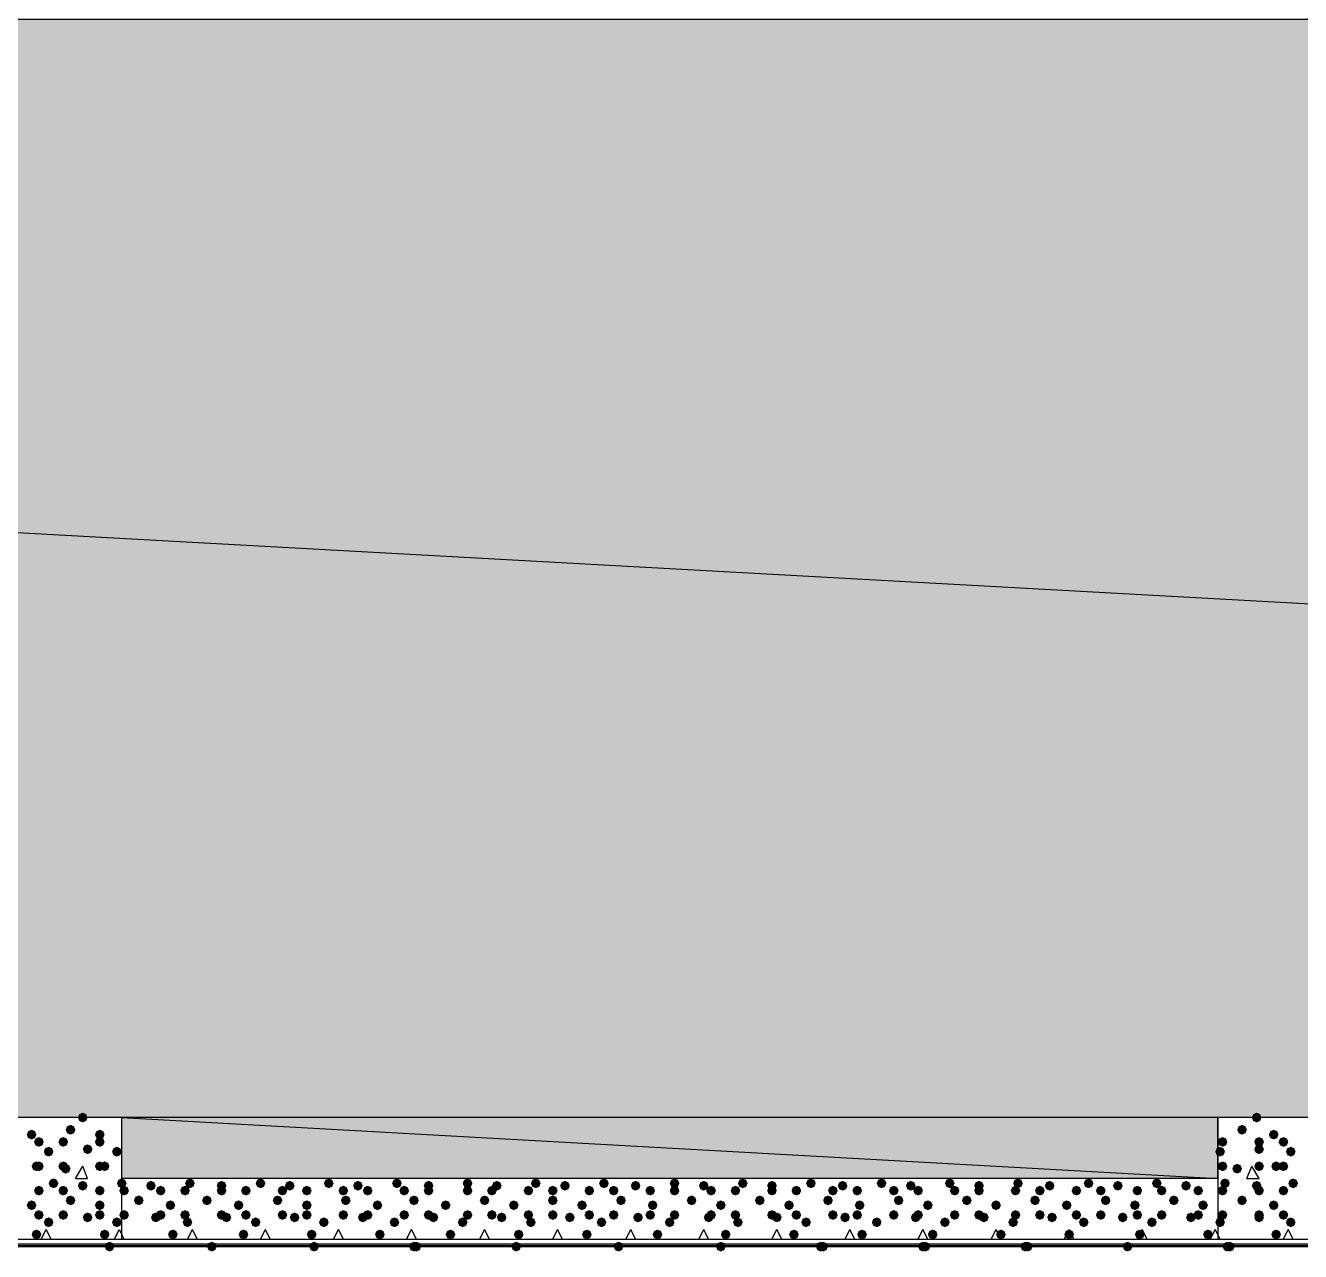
# Model space of a CAD drawing. Header units: millimetres. Extents: x 0 to 420, y 0 to 297.
# Drawn here: x 201.57 to 223.73, y 84.33 to 105.64 of the extents above; entities that cross this region are included whole.
import ezdxf

# ---------------------------------------------------------------- set-up
doc = ezdxf.new("R2010")
doc.units = ezdxf.units.MM
doc.layers.get('0').update_dxf_attribs({"linetype": 'CONTINUOUS'})

msp = doc.modelspace()

# ---------------------------------------------------------------- hatches: boundary and pattern name
at = {"true_color": 0x000008}
h = msp.add_hatch(color=0, dxfattribs=at)
h.paths.add_polyline_path([(385.826, 105.748667), (39.708667, 105.748667), (385.826, 86.656333)], flags=0)
h.paths.add_polyline_path([(39.708667, 105.748667), (385.826, 86.656333), (39.708667, 86.656333)], flags=0)
at = {"true_color": 0x000007}
for points in [[(202.649667, 86.656333), (202.624796, 86.596537), (202.565, 86.571667), (202.505204, 86.596537), (202.480333, 86.656333), (202.505204, 86.716129), (202.565, 86.741), (202.624796, 86.716129)], [(223.054333, 86.656333), (223.029462, 86.596537), (222.969667, 86.571667), (222.909871, 86.596537), (222.885, 86.656333), (222.909871, 86.716129), (222.969667, 86.741), (223.029462, 86.716129)], [(201.760667, 86.36), (201.735796, 86.300204), (201.676, 86.275333), (201.616204, 86.300204), (201.591333, 86.36), (201.616204, 86.419796), (201.676, 86.444667), (201.735796, 86.419796)], [(202.438, 86.444667), (202.413129, 86.384871), (202.353333, 86.36), (202.293538, 86.384871), (202.268667, 86.444667), (202.293537, 86.504462), (202.353333, 86.529333), (202.413129, 86.504463)], [(202.946, 86.36), (202.921129, 86.300204), (202.861333, 86.275333), (202.801538, 86.300204), (202.776667, 86.36), (202.801537, 86.419796), (202.861333, 86.444667), (202.921129, 86.419796)], [(222.800333, 86.444667), (222.775462, 86.384871), (222.715667, 86.36), (222.655871, 86.384871), (222.631, 86.444667), (222.655871, 86.504462), (222.715667, 86.529333), (222.775462, 86.504463)], [(223.350667, 86.36), (223.325796, 86.300204), (223.266, 86.275333), (223.206204, 86.300204), (223.181333, 86.36), (223.206204, 86.419796), (223.266, 86.444667), (223.325796, 86.419796)], [(201.887667, 86.233), (201.862796, 86.173204), (201.803, 86.148333), (201.743204, 86.173204), (201.718333, 86.233), (201.743204, 86.292796), (201.803, 86.317667), (201.862796, 86.292796)], [(202.311, 86.233), (202.286129, 86.173204), (202.226333, 86.148333), (202.166538, 86.173204), (202.141667, 86.233), (202.166537, 86.292796), (202.226333, 86.317667), (202.286129, 86.292796)], [(202.946, 86.233), (202.921129, 86.173204), (202.861333, 86.148333), (202.801538, 86.173204), (202.776667, 86.233), (202.801537, 86.292796), (202.861333, 86.317667), (202.921129, 86.292796)], [(222.461667, 86.233), (222.436796, 86.173204), (222.377, 86.148333), (222.317204, 86.173204), (222.292333, 86.233), (222.317204, 86.292796), (222.377, 86.317667), (222.436796, 86.292796)], [(223.096667, 86.233), (223.071796, 86.173204), (223.012, 86.148333), (222.952204, 86.173204), (222.927333, 86.233), (222.952204, 86.292796), (223.012, 86.317667), (223.071796, 86.292796)], [(223.52, 86.233), (223.495129, 86.173204), (223.435333, 86.148333), (223.375538, 86.173204), (223.350667, 86.233), (223.375537, 86.292796), (223.435333, 86.317667), (223.495129, 86.292796)], [(202.057, 86.063667), (202.032129, 86.003871), (201.972333, 85.979), (201.912537, 86.003871), (201.887667, 86.063667), (201.912537, 86.123462), (201.972333, 86.148333), (202.032129, 86.123463)], [(202.734333, 86.106), (202.709463, 86.046204), (202.649667, 86.021333), (202.589871, 86.046204), (202.565, 86.106), (202.589871, 86.165796), (202.649667, 86.190667), (202.709462, 86.165796)], [(203.242333, 86.063667), (203.217462, 86.003871), (203.157667, 85.979), (203.097871, 86.003871), (203.073, 86.063667), (203.097871, 86.123462), (203.157667, 86.148333), (203.217462, 86.123463)], [(222.419333, 86.063667), (222.394463, 86.003871), (222.334667, 85.979), (222.274871, 86.003871), (222.25, 86.063667), (222.274871, 86.123462), (222.334667, 86.148333), (222.394462, 86.123463)], [(223.096667, 86.106), (223.071796, 86.046204), (223.012, 86.021333), (222.952204, 86.046204), (222.927333, 86.106), (222.952204, 86.165796), (223.012, 86.190667), (223.071796, 86.165796)], [(223.647, 86.063667), (223.622129, 86.003871), (223.562333, 85.979), (223.502537, 86.003871), (223.477667, 86.063667), (223.502537, 86.123462), (223.562333, 86.148333), (223.622129, 86.123463)], [(201.845333, 85.809667), (201.820462, 85.749871), (201.760667, 85.725), (201.700871, 85.749871), (201.676, 85.809667), (201.700871, 85.869462), (201.760667, 85.894333), (201.820462, 85.869463)], [(201.887667, 85.809667), (201.862796, 85.749871), (201.803, 85.725), (201.743204, 85.749871), (201.718333, 85.809667), (201.743204, 85.869462), (201.803, 85.894333), (201.862796, 85.869463)], [(202.311, 85.809667), (202.286129, 85.749871), (202.226333, 85.725), (202.166538, 85.749871), (202.141667, 85.809667), (202.166537, 85.869462), (202.226333, 85.894333), (202.286129, 85.869463)], [(202.353333, 85.767333), (202.328463, 85.707538), (202.268667, 85.682667), (202.208871, 85.707538), (202.184, 85.767333), (202.208871, 85.827129), (202.268667, 85.852), (202.328462, 85.827129)], [(202.946, 85.809667), (202.921129, 85.749871), (202.861333, 85.725), (202.801538, 85.749871), (202.776667, 85.809667), (202.801537, 85.869462), (202.861333, 85.894333), (202.921129, 85.869463)], [(203.030667, 85.809667), (203.005796, 85.749871), (202.946, 85.725), (202.886204, 85.749871), (202.861333, 85.809667), (202.886204, 85.869462), (202.946, 85.894333), (203.005796, 85.869463)], [(222.461667, 85.809667), (222.436796, 85.749871), (222.377, 85.725), (222.317204, 85.749871), (222.292333, 85.809667), (222.317204, 85.869462), (222.377, 85.894333), (222.436796, 85.869463)], [(222.715667, 85.767333), (222.690796, 85.707538), (222.631, 85.682667), (222.571204, 85.707538), (222.546333, 85.767333), (222.571204, 85.827129), (222.631, 85.852), (222.690796, 85.827129)], [(223.096667, 85.809667), (223.071796, 85.749871), (223.012, 85.725), (222.952204, 85.749871), (222.927333, 85.809667), (222.952204, 85.869462), (223.012, 85.894333), (223.071796, 85.869463)], [(223.393, 85.809667), (223.368129, 85.749871), (223.308333, 85.725), (223.248538, 85.749871), (223.223667, 85.809667), (223.248537, 85.869462), (223.308333, 85.894333), (223.368129, 85.869463)], [(223.52, 85.809667), (223.495129, 85.749871), (223.435333, 85.725), (223.375538, 85.749871), (223.350667, 85.809667), (223.375537, 85.869462), (223.435333, 85.894333), (223.495129, 85.869463)], [(202.141667, 85.513333), (202.116796, 85.453537), (202.057, 85.428667), (201.997204, 85.453537), (201.972333, 85.513333), (201.997204, 85.573129), (202.057, 85.598), (202.116796, 85.573129)], [(202.649667, 85.471), (202.624796, 85.411204), (202.565, 85.386333), (202.505204, 85.411204), (202.480333, 85.471), (202.505204, 85.530796), (202.565, 85.555667), (202.624796, 85.530796)], [(222.504, 85.513333), (222.479129, 85.453537), (222.419333, 85.428667), (222.359537, 85.453537), (222.334667, 85.513333), (222.359537, 85.573129), (222.419333, 85.598), (222.479129, 85.573129)], [(223.054333, 85.471), (223.029462, 85.411204), (222.969667, 85.386333), (222.909871, 85.411204), (222.885, 85.471), (222.909871, 85.530796), (222.969667, 85.555667), (223.029462, 85.530796)], [(223.689333, 85.513333), (223.664463, 85.453537), (223.604667, 85.428667), (223.544871, 85.453537), (223.52, 85.513333), (223.544871, 85.573129), (223.604667, 85.598), (223.664462, 85.573129)], [(201.887667, 85.386333), (201.862796, 85.326537), (201.803, 85.301667), (201.743204, 85.326537), (201.718333, 85.386333), (201.743204, 85.446129), (201.803, 85.471), (201.862796, 85.446129)], [(202.311, 85.386333), (202.286129, 85.326537), (202.226333, 85.301667), (202.166538, 85.326537), (202.141667, 85.386333), (202.166537, 85.446129), (202.226333, 85.471), (202.286129, 85.446129)], [(202.946, 85.386333), (202.921129, 85.326537), (202.861333, 85.301667), (202.801538, 85.326537), (202.776667, 85.386333), (202.801537, 85.446129), (202.861333, 85.471), (202.921129, 85.446129)], [(222.461667, 85.386333), (222.436796, 85.326537), (222.377, 85.301667), (222.317204, 85.326537), (222.292333, 85.386333), (222.317204, 85.446129), (222.377, 85.471), (222.436796, 85.446129)], [(223.096667, 85.386333), (223.071796, 85.326537), (223.012, 85.301667), (222.952204, 85.326537), (222.927333, 85.386333), (222.952204, 85.446129), (223.012, 85.471), (223.071796, 85.446129)], [(223.52, 85.386333), (223.495129, 85.326537), (223.435333, 85.301667), (223.375538, 85.326537), (223.350667, 85.386333), (223.375537, 85.446129), (223.435333, 85.471), (223.495129, 85.446129)], [(201.760667, 85.132333), (201.735796, 85.072538), (201.676, 85.047667), (201.616204, 85.072538), (201.591333, 85.132333), (201.616204, 85.192129), (201.676, 85.217), (201.735796, 85.192129)], [(202.438, 85.217), (202.413129, 85.157204), (202.353333, 85.132333), (202.293538, 85.157204), (202.268667, 85.217), (202.293537, 85.276796), (202.353333, 85.301667), (202.413129, 85.276796)], [(202.946, 85.132333), (202.921129, 85.072538), (202.861333, 85.047667), (202.801538, 85.072538), (202.776667, 85.132333), (202.801537, 85.192129), (202.861333, 85.217), (202.921129, 85.192129)], [(222.800333, 85.217), (222.775462, 85.157204), (222.715667, 85.132333), (222.655871, 85.157204), (222.631, 85.217), (222.655871, 85.276796), (222.715667, 85.301667), (222.775462, 85.276796)], [(223.350667, 85.132333), (223.325796, 85.072538), (223.266, 85.047667), (223.206204, 85.072538), (223.181333, 85.132333), (223.206204, 85.192129), (223.266, 85.217), (223.325796, 85.192129)], [(201.887667, 84.963), (201.862796, 84.903204), (201.803, 84.878333), (201.743204, 84.903204), (201.718333, 84.963), (201.743204, 85.022796), (201.803, 85.047667), (201.862796, 85.022796)], [(202.057, 84.836), (202.032129, 84.776204), (201.972333, 84.751333), (201.912537, 84.776204), (201.887667, 84.836), (201.912537, 84.895796), (201.972333, 84.920667), (202.032129, 84.895796)], [(202.311, 84.963), (202.286129, 84.903204), (202.226333, 84.878333), (202.166538, 84.903204), (202.141667, 84.963), (202.166537, 85.022796), (202.226333, 85.047667), (202.286129, 85.022796)], [(202.734333, 84.920667), (202.709463, 84.860871), (202.649667, 84.836), (202.589871, 84.860871), (202.565, 84.920667), (202.589871, 84.980462), (202.649667, 85.005333), (202.709462, 84.980463)], [(202.946, 84.963), (202.921129, 84.903204), (202.861333, 84.878333), (202.801538, 84.903204), (202.776667, 84.963), (202.801537, 85.022796), (202.861333, 85.047667), (202.921129, 85.022796)], [(203.242333, 84.836), (203.217462, 84.776204), (203.157667, 84.751333), (203.097871, 84.776204), (203.073, 84.836), (203.097871, 84.895796), (203.157667, 84.920667), (203.217462, 84.895796)], [(222.419333, 84.836), (222.394463, 84.776204), (222.334667, 84.751333), (222.274871, 84.776204), (222.25, 84.836), (222.274871, 84.895796), (222.334667, 84.920667), (222.394462, 84.895796)], [(222.461667, 84.963), (222.436796, 84.903204), (222.377, 84.878333), (222.317204, 84.903204), (222.292333, 84.963), (222.317204, 85.022796), (222.377, 85.047667), (222.436796, 85.022796)], [(223.096667, 84.963), (223.071796, 84.903204), (223.012, 84.878333), (222.952204, 84.903204), (222.927333, 84.963), (222.952204, 85.022796), (223.012, 85.047667), (223.071796, 85.022796)], [(223.096667, 84.920667), (223.071796, 84.860871), (223.012, 84.836), (222.952204, 84.860871), (222.927333, 84.920667), (222.952204, 84.980462), (223.012, 85.005333), (223.071796, 84.980463)], [(223.52, 84.963), (223.495129, 84.903204), (223.435333, 84.878333), (223.375538, 84.903204), (223.350667, 84.963), (223.375537, 85.022796), (223.435333, 85.047667), (223.495129, 85.022796)], [(223.647, 84.836), (223.622129, 84.776204), (223.562333, 84.751333), (223.502537, 84.776204), (223.477667, 84.836), (223.502537, 84.895796), (223.562333, 84.920667), (223.622129, 84.895796)], [(201.845333, 84.624333), (201.820462, 84.564537), (201.760667, 84.539667), (201.700871, 84.564537), (201.676, 84.624333), (201.700871, 84.684129), (201.760667, 84.709), (201.820462, 84.684129)], [(203.030667, 84.624333), (203.005796, 84.564537), (202.946, 84.539667), (202.886204, 84.564537), (202.861333, 84.624333), (202.886204, 84.684129), (202.946, 84.709), (203.005796, 84.684129)], [(223.393, 84.624333), (223.368129, 84.564537), (223.308333, 84.539667), (223.248538, 84.564537), (223.223667, 84.624333), (223.248537, 84.684129), (223.308333, 84.709), (223.368129, 84.684129)]]:
    msp.add_hatch(color=0, dxfattribs=at).paths.add_polyline_path(points, flags=0)
at = {"true_color": 0x000008}
h = msp.add_hatch(color=0, dxfattribs=at)
h.paths.add_polyline_path([(222.292333, 86.656333), (203.242333, 86.656333), (222.292333, 85.598)], flags=0)
h.paths.add_polyline_path([(203.242333, 86.656333), (222.292333, 85.598), (203.242333, 85.598)], flags=0)
for points in [[(203.327, 85.513333), (203.302129, 85.453537), (203.242333, 85.428667), (203.182538, 85.453537), (203.157667, 85.513333), (203.182537, 85.573129), (203.242333, 85.598), (203.302129, 85.573129)], [(203.835, 85.471), (203.810129, 85.411204), (203.750333, 85.386333), (203.690538, 85.411204), (203.665667, 85.471), (203.690537, 85.530796), (203.750333, 85.555667), (203.810129, 85.530796)], [(204.512333, 85.513333), (204.487462, 85.453537), (204.427667, 85.428667), (204.367871, 85.453537), (204.343, 85.513333), (204.367871, 85.573129), (204.427667, 85.598), (204.487462, 85.573129)], [(205.062667, 85.471), (205.037796, 85.411204), (204.978, 85.386333), (204.918204, 85.411204), (204.893333, 85.471), (204.918204, 85.530796), (204.978, 85.555667), (205.037796, 85.530796)], [(205.74, 85.513333), (205.715129, 85.453537), (205.655333, 85.428667), (205.595538, 85.453537), (205.570667, 85.513333), (205.595537, 85.573129), (205.655333, 85.598), (205.715129, 85.573129)], [(206.248, 85.471), (206.223129, 85.411204), (206.163333, 85.386333), (206.103538, 85.411204), (206.078667, 85.471), (206.103537, 85.530796), (206.163333, 85.555667), (206.223129, 85.530796)], [(206.925333, 85.513333), (206.900462, 85.453537), (206.840667, 85.428667), (206.780871, 85.453537), (206.756, 85.513333), (206.780871, 85.573129), (206.840667, 85.598), (206.900462, 85.573129)], [(207.433333, 85.471), (207.408462, 85.411204), (207.348667, 85.386333), (207.288871, 85.411204), (207.264, 85.471), (207.288871, 85.530796), (207.348667, 85.555667), (207.408462, 85.530796)], [(208.110667, 85.513333), (208.085796, 85.453537), (208.026, 85.428667), (207.966204, 85.453537), (207.941333, 85.513333), (207.966204, 85.573129), (208.026, 85.598), (208.085796, 85.573129)], [(208.661, 85.471), (208.636129, 85.411204), (208.576333, 85.386333), (208.516538, 85.411204), (208.491667, 85.471), (208.516537, 85.530796), (208.576333, 85.555667), (208.636129, 85.530796)], [(209.338333, 85.513333), (209.313462, 85.453537), (209.253667, 85.428667), (209.193871, 85.453537), (209.169, 85.513333), (209.193871, 85.573129), (209.253667, 85.598), (209.313462, 85.573129)], [(209.846333, 85.471), (209.821463, 85.411204), (209.761667, 85.386333), (209.701871, 85.411204), (209.677, 85.471), (209.701871, 85.530796), (209.761667, 85.555667), (209.821462, 85.530796)], [(210.523667, 85.513333), (210.498796, 85.453537), (210.439, 85.428667), (210.379204, 85.453537), (210.354333, 85.513333), (210.379204, 85.573129), (210.439, 85.598), (210.498796, 85.573129)], [(211.031667, 85.471), (211.006796, 85.411204), (210.947, 85.386333), (210.887204, 85.411204), (210.862333, 85.471), (210.887204, 85.530796), (210.947, 85.555667), (211.006796, 85.530796)], [(211.709, 85.513333), (211.684129, 85.453537), (211.624333, 85.428667), (211.564538, 85.453537), (211.539667, 85.513333), (211.564537, 85.573129), (211.624333, 85.598), (211.684129, 85.573129)], [(212.259333, 85.471), (212.234463, 85.411204), (212.174667, 85.386333), (212.114871, 85.411204), (212.09, 85.471), (212.114871, 85.530796), (212.174667, 85.555667), (212.234462, 85.530796)], [(212.936667, 85.513333), (212.911796, 85.453537), (212.852, 85.428667), (212.792204, 85.453537), (212.767333, 85.513333), (212.792204, 85.573129), (212.852, 85.598), (212.911796, 85.573129)], [(213.444667, 85.471), (213.419796, 85.411204), (213.36, 85.386333), (213.300204, 85.411204), (213.275333, 85.471), (213.300204, 85.530796), (213.36, 85.555667), (213.419796, 85.530796)], [(214.122, 85.513333), (214.097129, 85.453537), (214.037333, 85.428667), (213.977537, 85.453537), (213.952667, 85.513333), (213.977537, 85.573129), (214.037333, 85.598), (214.097129, 85.573129)], [(214.63, 85.471), (214.605129, 85.411204), (214.545333, 85.386333), (214.485538, 85.411204), (214.460667, 85.471), (214.485537, 85.530796), (214.545333, 85.555667), (214.605129, 85.530796)], [(215.307333, 85.513333), (215.282462, 85.453537), (215.222667, 85.428667), (215.162871, 85.453537), (215.138, 85.513333), (215.162871, 85.573129), (215.222667, 85.598), (215.282462, 85.573129)], [(215.857667, 85.471), (215.832796, 85.411204), (215.773, 85.386333), (215.713204, 85.411204), (215.688333, 85.471), (215.713204, 85.530796), (215.773, 85.555667), (215.832796, 85.530796)], [(216.535, 85.513333), (216.510129, 85.453537), (216.450333, 85.428667), (216.390537, 85.453537), (216.365667, 85.513333), (216.390537, 85.573129), (216.450333, 85.598), (216.510129, 85.573129)], [(217.043, 85.471), (217.018129, 85.411204), (216.958333, 85.386333), (216.898538, 85.411204), (216.873667, 85.471), (216.898537, 85.530796), (216.958333, 85.555667), (217.018129, 85.530796)], [(217.720333, 85.513333), (217.695462, 85.453537), (217.635667, 85.428667), (217.575871, 85.453537), (217.551, 85.513333), (217.575871, 85.573129), (217.635667, 85.598), (217.695462, 85.573129)], [(218.228333, 85.471), (218.203463, 85.411204), (218.143667, 85.386333), (218.083871, 85.411204), (218.059, 85.471), (218.083871, 85.530796), (218.143667, 85.555667), (218.203462, 85.530796)], [(218.905667, 85.513333), (218.880796, 85.453537), (218.821, 85.428667), (218.761204, 85.453537), (218.736333, 85.513333), (218.761204, 85.573129), (218.821, 85.598), (218.880796, 85.573129)], [(219.456, 85.471), (219.431129, 85.411204), (219.371333, 85.386333), (219.311538, 85.411204), (219.286667, 85.471), (219.311537, 85.530796), (219.371333, 85.555667), (219.431129, 85.530796)], [(220.133333, 85.513333), (220.108462, 85.453537), (220.048667, 85.428667), (219.988871, 85.453537), (219.964, 85.513333), (219.988871, 85.573129), (220.048667, 85.598), (220.108462, 85.573129)], [(220.641333, 85.471), (220.616462, 85.411204), (220.556667, 85.386333), (220.496871, 85.411204), (220.472, 85.471), (220.496871, 85.530796), (220.556667, 85.555667), (220.616462, 85.530796)], [(221.318667, 85.513333), (221.293796, 85.453537), (221.234, 85.428667), (221.174204, 85.453537), (221.149333, 85.513333), (221.174204, 85.573129), (221.234, 85.598), (221.293796, 85.573129)], [(221.826667, 85.471), (221.801796, 85.411204), (221.742, 85.386333), (221.682204, 85.411204), (221.657333, 85.471), (221.682204, 85.530796), (221.742, 85.555667), (221.801796, 85.530796)], [(203.369333, 85.386333), (203.344462, 85.326537), (203.284667, 85.301667), (203.224871, 85.326537), (203.2, 85.386333), (203.224871, 85.446129), (203.284667, 85.471), (203.344462, 85.446129)], [(204.004333, 85.386333), (203.979463, 85.326537), (203.919667, 85.301667), (203.859871, 85.326537), (203.835, 85.386333), (203.859871, 85.446129), (203.919667, 85.471), (203.979462, 85.446129)], [(204.427667, 85.386333), (204.402796, 85.326537), (204.343, 85.301667), (204.283204, 85.326537), (204.258333, 85.386333), (204.283204, 85.446129), (204.343, 85.471), (204.402796, 85.446129)], [(205.062667, 85.386333), (205.037796, 85.326537), (204.978, 85.301667), (204.918204, 85.326537), (204.893333, 85.386333), (204.918204, 85.446129), (204.978, 85.471), (205.037796, 85.446129)], [(205.486, 85.386333), (205.461129, 85.326537), (205.401333, 85.301667), (205.341538, 85.326537), (205.316667, 85.386333), (205.341537, 85.446129), (205.401333, 85.471), (205.461129, 85.446129)], [(206.121, 85.386333), (206.096129, 85.326537), (206.036333, 85.301667), (205.976538, 85.326537), (205.951667, 85.386333), (205.976537, 85.446129), (206.036333, 85.471), (206.096129, 85.446129)], [(206.544333, 85.386333), (206.519463, 85.326537), (206.459667, 85.301667), (206.399871, 85.326537), (206.375, 85.386333), (206.399871, 85.446129), (206.459667, 85.471), (206.519462, 85.446129)], [(207.179333, 85.386333), (207.154462, 85.326537), (207.094667, 85.301667), (207.034871, 85.326537), (207.01, 85.386333), (207.034871, 85.446129), (207.094667, 85.471), (207.154462, 85.446129)], [(207.602667, 85.386333), (207.577796, 85.326537), (207.518, 85.301667), (207.458204, 85.326537), (207.433333, 85.386333), (207.458204, 85.446129), (207.518, 85.471), (207.577796, 85.446129)], [(208.237667, 85.386333), (208.212796, 85.326537), (208.153, 85.301667), (208.093204, 85.326537), (208.068333, 85.386333), (208.093204, 85.446129), (208.153, 85.471), (208.212796, 85.446129)], [(208.661, 85.386333), (208.636129, 85.326537), (208.576333, 85.301667), (208.516538, 85.326537), (208.491667, 85.386333), (208.516537, 85.446129), (208.576333, 85.471), (208.636129, 85.446129)], [(209.338333, 85.386333), (209.313462, 85.326537), (209.253667, 85.301667), (209.193871, 85.326537), (209.169, 85.386333), (209.193871, 85.446129), (209.253667, 85.471), (209.313462, 85.446129)], [(209.761667, 85.386333), (209.736796, 85.326537), (209.677, 85.301667), (209.617204, 85.326537), (209.592333, 85.386333), (209.617204, 85.446129), (209.677, 85.471), (209.736796, 85.446129)], [(210.396667, 85.386333), (210.371796, 85.326537), (210.312, 85.301667), (210.252204, 85.326537), (210.227333, 85.386333), (210.252204, 85.446129), (210.312, 85.471), (210.371796, 85.446129)], [(210.82, 85.386333), (210.795129, 85.326537), (210.735333, 85.301667), (210.675538, 85.326537), (210.650667, 85.386333), (210.675537, 85.446129), (210.735333, 85.471), (210.795129, 85.446129)], [(211.455, 85.386333), (211.430129, 85.326537), (211.370333, 85.301667), (211.310538, 85.326537), (211.285667, 85.386333), (211.310537, 85.446129), (211.370333, 85.471), (211.430129, 85.446129)], [(211.878333, 85.386333), (211.853462, 85.326537), (211.793667, 85.301667), (211.733871, 85.326537), (211.709, 85.386333), (211.733871, 85.446129), (211.793667, 85.471), (211.853462, 85.446129)], [(212.513333, 85.386333), (212.488463, 85.326537), (212.428667, 85.301667), (212.368871, 85.326537), (212.344, 85.386333), (212.368871, 85.446129), (212.428667, 85.471), (212.488462, 85.446129)], [(212.936667, 85.386333), (212.911796, 85.326537), (212.852, 85.301667), (212.792204, 85.326537), (212.767333, 85.386333), (212.792204, 85.446129), (212.852, 85.471), (212.911796, 85.446129)], [(213.571667, 85.386333), (213.546796, 85.326537), (213.487, 85.301667), (213.427204, 85.326537), (213.402333, 85.386333), (213.427204, 85.446129), (213.487, 85.471), (213.546796, 85.446129)], [(213.995, 85.386333), (213.970129, 85.326537), (213.910333, 85.301667), (213.850538, 85.326537), (213.825667, 85.386333), (213.850537, 85.446129), (213.910333, 85.471), (213.970129, 85.446129)], [(214.63, 85.386333), (214.605129, 85.326537), (214.545333, 85.301667), (214.485538, 85.326537), (214.460667, 85.386333), (214.485537, 85.446129), (214.545333, 85.471), (214.605129, 85.446129)], [(215.053333, 85.386333), (215.028462, 85.326537), (214.968667, 85.301667), (214.908871, 85.326537), (214.884, 85.386333), (214.908871, 85.446129), (214.968667, 85.471), (215.028462, 85.446129)], [(215.688333, 85.386333), (215.663462, 85.326537), (215.603667, 85.301667), (215.543871, 85.326537), (215.519, 85.386333), (215.543871, 85.446129), (215.603667, 85.471), (215.663462, 85.446129)], [(216.111667, 85.386333), (216.086796, 85.326537), (216.027, 85.301667), (215.967204, 85.326537), (215.942333, 85.386333), (215.967204, 85.446129), (216.027, 85.471), (216.086796, 85.446129)], [(216.746667, 85.386333), (216.721796, 85.326537), (216.662, 85.301667), (216.602204, 85.326537), (216.577333, 85.386333), (216.602204, 85.446129), (216.662, 85.471), (216.721796, 85.446129)], [(217.17, 85.386333), (217.145129, 85.326537), (217.085333, 85.301667), (217.025538, 85.326537), (217.000667, 85.386333), (217.025537, 85.446129), (217.085333, 85.471), (217.145129, 85.446129)], [(217.805, 85.386333), (217.780129, 85.326537), (217.720333, 85.301667), (217.660538, 85.326537), (217.635667, 85.386333), (217.660537, 85.446129), (217.720333, 85.471), (217.780129, 85.446129)], [(218.228333, 85.386333), (218.203463, 85.326537), (218.143667, 85.301667), (218.083871, 85.326537), (218.059, 85.386333), (218.083871, 85.446129), (218.143667, 85.471), (218.203462, 85.446129)], [(218.863333, 85.386333), (218.838462, 85.326537), (218.778667, 85.301667), (218.718871, 85.326537), (218.694, 85.386333), (218.718871, 85.446129), (218.778667, 85.471), (218.838462, 85.446129)], [(219.286667, 85.386333), (219.261796, 85.326537), (219.202, 85.301667), (219.142204, 85.326537), (219.117333, 85.386333), (219.142204, 85.446129), (219.202, 85.471), (219.261796, 85.446129)], [(219.921667, 85.386333), (219.896796, 85.326537), (219.837, 85.301667), (219.777204, 85.326537), (219.752333, 85.386333), (219.777204, 85.446129), (219.837, 85.471), (219.896796, 85.446129)], [(220.345, 85.386333), (220.320129, 85.326537), (220.260333, 85.301667), (220.200538, 85.326537), (220.175667, 85.386333), (220.200537, 85.446129), (220.260333, 85.471), (220.320129, 85.446129)], [(220.98, 85.386333), (220.955129, 85.326537), (220.895333, 85.301667), (220.835538, 85.326537), (220.810667, 85.386333), (220.835537, 85.446129), (220.895333, 85.471), (220.955129, 85.446129)], [(221.403333, 85.386333), (221.378463, 85.326537), (221.318667, 85.301667), (221.258871, 85.326537), (221.234, 85.386333), (221.258871, 85.446129), (221.318667, 85.471), (221.378462, 85.446129)], [(222.038333, 85.386333), (222.013463, 85.326537), (221.953667, 85.301667), (221.893871, 85.326537), (221.869, 85.386333), (221.893871, 85.446129), (221.953667, 85.471), (222.013462, 85.446129)], [(203.623333, 85.217), (203.598462, 85.157204), (203.538667, 85.132333), (203.478871, 85.157204), (203.454, 85.217), (203.478871, 85.276796), (203.538667, 85.301667), (203.598462, 85.276796)], [(204.173667, 85.132333), (204.148796, 85.072538), (204.089, 85.047667), (204.029204, 85.072538), (204.004333, 85.132333), (204.029204, 85.192129), (204.089, 85.217), (204.148796, 85.192129)], [(204.808667, 85.217), (204.783796, 85.157204), (204.724, 85.132333), (204.664204, 85.157204), (204.639333, 85.217), (204.664204, 85.276796), (204.724, 85.301667), (204.783796, 85.276796)], [(205.359, 85.132333), (205.334129, 85.072538), (205.274333, 85.047667), (205.214538, 85.072538), (205.189667, 85.132333), (205.214537, 85.192129), (205.274333, 85.217), (205.334129, 85.192129)], [(206.036333, 85.217), (206.011462, 85.157204), (205.951667, 85.132333), (205.891871, 85.157204), (205.867, 85.217), (205.891871, 85.276796), (205.951667, 85.301667), (206.011462, 85.276796)], [(206.544333, 85.132333), (206.519463, 85.072538), (206.459667, 85.047667), (206.399871, 85.072538), (206.375, 85.132333), (206.399871, 85.192129), (206.459667, 85.217), (206.519462, 85.192129)], [(207.221667, 85.217), (207.196796, 85.157204), (207.137, 85.132333), (207.077204, 85.157204), (207.052333, 85.217), (207.077204, 85.276796), (207.137, 85.301667), (207.196796, 85.276796)], [(207.772, 85.132333), (207.747129, 85.072538), (207.687333, 85.047667), (207.627537, 85.072538), (207.602667, 85.132333), (207.627537, 85.192129), (207.687333, 85.217), (207.747129, 85.192129)], [(208.407, 85.217), (208.382129, 85.157204), (208.322333, 85.132333), (208.262538, 85.157204), (208.237667, 85.217), (208.262537, 85.276796), (208.322333, 85.301667), (208.382129, 85.276796)], [(208.957333, 85.132333), (208.932462, 85.072538), (208.872667, 85.047667), (208.812871, 85.072538), (208.788, 85.132333), (208.812871, 85.192129), (208.872667, 85.217), (208.932462, 85.192129)], [(209.634667, 85.217), (209.609796, 85.157204), (209.55, 85.132333), (209.490204, 85.157204), (209.465333, 85.217), (209.490204, 85.276796), (209.55, 85.301667), (209.609796, 85.276796)], [(210.142667, 85.132333), (210.117796, 85.072538), (210.058, 85.047667), (209.998204, 85.072538), (209.973333, 85.132333), (209.998204, 85.192129), (210.058, 85.217), (210.117796, 85.192129)], [(210.82, 85.217), (210.795129, 85.157204), (210.735333, 85.132333), (210.675538, 85.157204), (210.650667, 85.217), (210.675537, 85.276796), (210.735333, 85.301667), (210.795129, 85.276796)], [(211.328, 85.132333), (211.303129, 85.072538), (211.243333, 85.047667), (211.183538, 85.072538), (211.158667, 85.132333), (211.183537, 85.192129), (211.243333, 85.217), (211.303129, 85.192129)], [(212.005333, 85.217), (211.980462, 85.157204), (211.920667, 85.132333), (211.860871, 85.157204), (211.836, 85.217), (211.860871, 85.276796), (211.920667, 85.301667), (211.980462, 85.276796)], [(212.555667, 85.132333), (212.530796, 85.072538), (212.471, 85.047667), (212.411204, 85.072538), (212.386333, 85.132333), (212.411204, 85.192129), (212.471, 85.217), (212.530796, 85.192129)], [(213.233, 85.217), (213.208129, 85.157204), (213.148333, 85.132333), (213.088538, 85.157204), (213.063667, 85.217), (213.088537, 85.276796), (213.148333, 85.301667), (213.208129, 85.276796)], [(213.741, 85.132333), (213.716129, 85.072538), (213.656333, 85.047667), (213.596538, 85.072538), (213.571667, 85.132333), (213.596537, 85.192129), (213.656333, 85.217), (213.716129, 85.192129)], [(214.418333, 85.217), (214.393463, 85.157204), (214.333667, 85.132333), (214.273871, 85.157204), (214.249, 85.217), (214.273871, 85.276796), (214.333667, 85.301667), (214.393462, 85.276796)], [(214.926333, 85.132333), (214.901462, 85.072538), (214.841667, 85.047667), (214.781871, 85.072538), (214.757, 85.132333), (214.781871, 85.192129), (214.841667, 85.217), (214.901462, 85.192129)], [(215.603667, 85.217), (215.578796, 85.157204), (215.519, 85.132333), (215.459204, 85.157204), (215.434333, 85.217), (215.459204, 85.276796), (215.519, 85.301667), (215.578796, 85.276796)], [(216.154, 85.132333), (216.129129, 85.072538), (216.069333, 85.047667), (216.009538, 85.072538), (215.984667, 85.132333), (216.009537, 85.192129), (216.069333, 85.217), (216.129129, 85.192129)], [(216.831333, 85.217), (216.806462, 85.157204), (216.746667, 85.132333), (216.686871, 85.157204), (216.662, 85.217), (216.686871, 85.276796), (216.746667, 85.301667), (216.806462, 85.276796)], [(217.339333, 85.132333), (217.314462, 85.072538), (217.254667, 85.047667), (217.194871, 85.072538), (217.17, 85.132333), (217.194871, 85.192129), (217.254667, 85.217), (217.314462, 85.192129)], [(218.016667, 85.217), (217.991796, 85.157204), (217.932, 85.132333), (217.872204, 85.157204), (217.847333, 85.217), (217.872204, 85.276796), (217.932, 85.301667), (217.991796, 85.276796)], [(218.524667, 85.132333), (218.499796, 85.072538), (218.44, 85.047667), (218.380204, 85.072538), (218.355333, 85.132333), (218.380204, 85.192129), (218.44, 85.217), (218.499796, 85.192129)], [(219.202, 85.217), (219.177129, 85.157204), (219.117333, 85.132333), (219.057538, 85.157204), (219.032667, 85.217), (219.057537, 85.276796), (219.117333, 85.301667), (219.177129, 85.276796)], [(219.752333, 85.132333), (219.727463, 85.072538), (219.667667, 85.047667), (219.607871, 85.072538), (219.583, 85.132333), (219.607871, 85.192129), (219.667667, 85.217), (219.727462, 85.192129)], [(220.429667, 85.217), (220.404796, 85.157204), (220.345, 85.132333), (220.285204, 85.157204), (220.260333, 85.217), (220.285204, 85.276796), (220.345, 85.301667), (220.404796, 85.276796)], [(220.937667, 85.132333), (220.912796, 85.072538), (220.853, 85.047667), (220.793204, 85.072538), (220.768333, 85.132333), (220.793204, 85.192129), (220.853, 85.217), (220.912796, 85.192129)], [(221.615, 85.217), (221.590129, 85.157204), (221.530333, 85.132333), (221.470538, 85.157204), (221.445667, 85.217), (221.470537, 85.276796), (221.530333, 85.301667), (221.590129, 85.276796)], [(222.123, 85.132333), (222.098129, 85.072538), (222.038333, 85.047667), (221.978538, 85.072538), (221.953667, 85.132333), (221.978537, 85.192129), (222.038333, 85.217), (222.098129, 85.192129)], [(203.369333, 84.963), (203.344462, 84.903204), (203.284667, 84.878333), (203.224871, 84.903204), (203.2, 84.963), (203.224871, 85.022796), (203.284667, 85.047667), (203.344462, 85.022796)], [(203.919667, 84.920667), (203.894796, 84.860871), (203.835, 84.836), (203.775204, 84.860871), (203.750333, 84.920667), (203.775204, 84.980462), (203.835, 85.005333), (203.894796, 84.980463)], [(204.004333, 84.963), (203.979463, 84.903204), (203.919667, 84.878333), (203.859871, 84.903204), (203.835, 84.963), (203.859871, 85.022796), (203.919667, 85.047667), (203.979462, 85.022796)], [(204.427667, 84.963), (204.402796, 84.903204), (204.343, 84.878333), (204.283204, 84.903204), (204.258333, 84.963), (204.283204, 85.022796), (204.343, 85.047667), (204.402796, 85.022796)], [(204.47, 84.836), (204.445129, 84.776204), (204.385333, 84.751333), (204.325538, 84.776204), (204.300667, 84.836), (204.325537, 84.895796), (204.385333, 84.920667), (204.445129, 84.895796)], [(205.062667, 84.963), (205.037796, 84.903204), (204.978, 84.878333), (204.918204, 84.903204), (204.893333, 84.963), (204.918204, 85.022796), (204.978, 85.047667), (205.037796, 85.022796)], [(205.147333, 84.920667), (205.122462, 84.860871), (205.062667, 84.836), (205.002871, 84.860871), (204.978, 84.920667), (205.002871, 84.980462), (205.062667, 85.005333), (205.122462, 84.980463)], [(205.486, 84.963), (205.461129, 84.903204), (205.401333, 84.878333), (205.341538, 84.903204), (205.316667, 84.963), (205.341537, 85.022796), (205.401333, 85.047667), (205.461129, 85.022796)], [(205.655333, 84.836), (205.630462, 84.776204), (205.570667, 84.751333), (205.510871, 84.776204), (205.486, 84.836), (205.510871, 84.895796), (205.570667, 84.920667), (205.630462, 84.895796)], [(206.121, 84.963), (206.096129, 84.903204), (206.036333, 84.878333), (205.976538, 84.903204), (205.951667, 84.963), (205.976537, 85.022796), (206.036333, 85.047667), (206.096129, 85.022796)], [(206.332667, 84.920667), (206.307796, 84.860871), (206.248, 84.836), (206.188204, 84.860871), (206.163333, 84.920667), (206.188204, 84.980462), (206.248, 85.005333), (206.307796, 84.980463)], [(206.544333, 84.963), (206.519463, 84.903204), (206.459667, 84.878333), (206.399871, 84.903204), (206.375, 84.963), (206.399871, 85.022796), (206.459667, 85.047667), (206.519462, 85.022796)], [(206.840667, 84.836), (206.815796, 84.776204), (206.756, 84.751333), (206.696204, 84.776204), (206.671333, 84.836), (206.696204, 84.895796), (206.756, 84.920667), (206.815796, 84.895796)], [(207.179333, 84.963), (207.154462, 84.903204), (207.094667, 84.878333), (207.034871, 84.903204), (207.01, 84.963), (207.034871, 85.022796), (207.094667, 85.047667), (207.154462, 85.022796)], [(207.518, 84.920667), (207.493129, 84.860871), (207.433333, 84.836), (207.373538, 84.860871), (207.348667, 84.920667), (207.373537, 84.980462), (207.433333, 85.005333), (207.493129, 84.980463)], [(207.602667, 84.963), (207.577796, 84.903204), (207.518, 84.878333), (207.458204, 84.903204), (207.433333, 84.963), (207.458204, 85.022796), (207.518, 85.047667), (207.577796, 85.022796)], [(208.068333, 84.836), (208.043462, 84.776204), (207.983667, 84.751333), (207.923871, 84.776204), (207.899, 84.836), (207.923871, 84.895796), (207.983667, 84.920667), (208.043462, 84.895796)], [(208.237667, 84.963), (208.212796, 84.903204), (208.153, 84.878333), (208.093204, 84.903204), (208.068333, 84.963), (208.093204, 85.022796), (208.153, 85.047667), (208.212796, 85.022796)], [(208.661, 84.963), (208.636129, 84.903204), (208.576333, 84.878333), (208.516538, 84.903204), (208.491667, 84.963), (208.516537, 85.022796), (208.576333, 85.047667), (208.636129, 85.022796)], [(208.745667, 84.920667), (208.720796, 84.860871), (208.661, 84.836), (208.601204, 84.860871), (208.576333, 84.920667), (208.601204, 84.980462), (208.661, 85.005333), (208.720796, 84.980463)], [(209.253667, 84.836), (209.228796, 84.776204), (209.169, 84.751333), (209.109204, 84.776204), (209.084333, 84.836), (209.109204, 84.895796), (209.169, 84.920667), (209.228796, 84.895796)], [(209.338333, 84.963), (209.313462, 84.903204), (209.253667, 84.878333), (209.193871, 84.903204), (209.169, 84.963), (209.193871, 85.022796), (209.253667, 85.047667), (209.313462, 85.022796)], [(209.761667, 84.963), (209.736796, 84.903204), (209.677, 84.878333), (209.617204, 84.903204), (209.592333, 84.963), (209.617204, 85.022796), (209.677, 85.047667), (209.736796, 85.022796)], [(209.931, 84.920667), (209.906129, 84.860871), (209.846333, 84.836), (209.786538, 84.860871), (209.761667, 84.920667), (209.786537, 84.980462), (209.846333, 85.005333), (209.906129, 84.980463)], [(210.396667, 84.963), (210.371796, 84.903204), (210.312, 84.878333), (210.252204, 84.903204), (210.227333, 84.963), (210.252204, 85.022796), (210.312, 85.047667), (210.371796, 85.022796)], [(210.439, 84.836), (210.414129, 84.776204), (210.354333, 84.751333), (210.294537, 84.776204), (210.269667, 84.836), (210.294537, 84.895796), (210.354333, 84.920667), (210.414129, 84.895796)], [(210.82, 84.963), (210.795129, 84.903204), (210.735333, 84.878333), (210.675538, 84.903204), (210.650667, 84.963), (210.675537, 85.022796), (210.735333, 85.047667), (210.795129, 85.022796)], [(211.116333, 84.920667), (211.091462, 84.860871), (211.031667, 84.836), (210.971871, 84.860871), (210.947, 84.920667), (210.971871, 84.980462), (211.031667, 85.005333), (211.091462, 84.980463)], [(211.455, 84.963), (211.430129, 84.903204), (211.370333, 84.878333), (211.310538, 84.903204), (211.285667, 84.963), (211.310537, 85.022796), (211.370333, 85.047667), (211.430129, 85.022796)], [(211.666667, 84.836), (211.641796, 84.776204), (211.582, 84.751333), (211.522204, 84.776204), (211.497333, 84.836), (211.522204, 84.895796), (211.582, 84.920667), (211.641796, 84.895796)], [(211.878333, 84.963), (211.853462, 84.903204), (211.793667, 84.878333), (211.733871, 84.903204), (211.709, 84.963), (211.733871, 85.022796), (211.793667, 85.047667), (211.853462, 85.022796)], [(212.301667, 84.920667), (212.276796, 84.860871), (212.217, 84.836), (212.157204, 84.860871), (212.132333, 84.920667), (212.157204, 84.980462), (212.217, 85.005333), (212.276796, 84.980463)], [(212.513333, 84.963), (212.488463, 84.903204), (212.428667, 84.878333), (212.368871, 84.903204), (212.344, 84.963), (212.368871, 85.022796), (212.428667, 85.047667), (212.488462, 85.022796)], [(212.852, 84.836), (212.827129, 84.776204), (212.767333, 84.751333), (212.707538, 84.776204), (212.682667, 84.836), (212.707537, 84.895796), (212.767333, 84.920667), (212.827129, 84.895796)], [(212.936667, 84.963), (212.911796, 84.903204), (212.852, 84.878333), (212.792204, 84.903204), (212.767333, 84.963), (212.792204, 85.022796), (212.852, 85.047667), (212.911796, 85.022796)], [(213.529333, 84.920667), (213.504462, 84.860871), (213.444667, 84.836), (213.384871, 84.860871), (213.36, 84.920667), (213.384871, 84.980462), (213.444667, 85.005333), (213.504462, 84.980463)], [(213.571667, 84.963), (213.546796, 84.903204), (213.487, 84.878333), (213.427204, 84.903204), (213.402333, 84.963), (213.427204, 85.022796), (213.487, 85.047667), (213.546796, 85.022796)], [(213.995, 84.963), (213.970129, 84.903204), (213.910333, 84.878333), (213.850538, 84.903204), (213.825667, 84.963), (213.850537, 85.022796), (213.910333, 85.047667), (213.970129, 85.022796)], [(214.037333, 84.836), (214.012462, 84.776204), (213.952667, 84.751333), (213.892871, 84.776204), (213.868, 84.836), (213.892871, 84.895796), (213.952667, 84.920667), (214.012462, 84.895796)], [(214.63, 84.963), (214.605129, 84.903204), (214.545333, 84.878333), (214.485538, 84.903204), (214.460667, 84.963), (214.485537, 85.022796), (214.545333, 85.047667), (214.605129, 85.022796)], [(214.714667, 84.920667), (214.689796, 84.860871), (214.63, 84.836), (214.570204, 84.860871), (214.545333, 84.920667), (214.570204, 84.980462), (214.63, 85.005333), (214.689796, 84.980463)], [(215.053333, 84.963), (215.028462, 84.903204), (214.968667, 84.878333), (214.908871, 84.903204), (214.884, 84.963), (214.908871, 85.022796), (214.968667, 85.047667), (215.028462, 85.022796)], [(215.222667, 84.836), (215.197796, 84.776204), (215.138, 84.751333), (215.078204, 84.776204), (215.053333, 84.836), (215.078204, 84.895796), (215.138, 84.920667), (215.197796, 84.895796)], [(215.688333, 84.963), (215.663462, 84.903204), (215.603667, 84.878333), (215.543871, 84.903204), (215.519, 84.963), (215.543871, 85.022796), (215.603667, 85.047667), (215.663462, 85.022796)], [(215.9, 84.920667), (215.875129, 84.860871), (215.815333, 84.836), (215.755538, 84.860871), (215.730667, 84.920667), (215.755537, 84.980462), (215.815333, 85.005333), (215.875129, 84.980463)], [(216.111667, 84.963), (216.086796, 84.903204), (216.027, 84.878333), (215.967204, 84.903204), (215.942333, 84.963), (215.967204, 85.022796), (216.027, 85.047667), (216.086796, 85.022796)], [(216.450333, 84.836), (216.425462, 84.776204), (216.365667, 84.751333), (216.305871, 84.776204), (216.281, 84.836), (216.305871, 84.895796), (216.365667, 84.920667), (216.425462, 84.895796)], [(216.746667, 84.963), (216.721796, 84.903204), (216.662, 84.878333), (216.602204, 84.903204), (216.577333, 84.963), (216.602204, 85.022796), (216.662, 85.047667), (216.721796, 85.022796)], [(217.127667, 84.920667), (217.102796, 84.860871), (217.043, 84.836), (216.983204, 84.860871), (216.958333, 84.920667), (216.983204, 84.980462), (217.043, 85.005333), (217.102796, 84.980463)], [(217.17, 84.963), (217.145129, 84.903204), (217.085333, 84.878333), (217.025538, 84.903204), (217.000667, 84.963), (217.025537, 85.022796), (217.085333, 85.047667), (217.145129, 85.022796)], [(217.635667, 84.836), (217.610796, 84.776204), (217.551, 84.751333), (217.491204, 84.776204), (217.466333, 84.836), (217.491204, 84.895796), (217.551, 84.920667), (217.610796, 84.895796)], [(217.805, 84.963), (217.780129, 84.903204), (217.720333, 84.878333), (217.660538, 84.903204), (217.635667, 84.963), (217.660537, 85.022796), (217.720333, 85.047667), (217.780129, 85.022796)], [(218.228333, 84.963), (218.203463, 84.903204), (218.143667, 84.878333), (218.083871, 84.903204), (218.059, 84.963), (218.083871, 85.022796), (218.143667, 85.047667), (218.203462, 85.022796)], [(218.313, 84.920667), (218.288129, 84.860871), (218.228333, 84.836), (218.168538, 84.860871), (218.143667, 84.920667), (218.168537, 84.980462), (218.228333, 85.005333), (218.288129, 84.980463)], [(218.821, 84.836), (218.796129, 84.776204), (218.736333, 84.751333), (218.676538, 84.776204), (218.651667, 84.836), (218.676537, 84.895796), (218.736333, 84.920667), (218.796129, 84.895796)], [(218.863333, 84.963), (218.838462, 84.903204), (218.778667, 84.878333), (218.718871, 84.903204), (218.694, 84.963), (218.718871, 85.022796), (218.778667, 85.047667), (218.838462, 85.022796)], [(219.286667, 84.963), (219.261796, 84.903204), (219.202, 84.878333), (219.142204, 84.903204), (219.117333, 84.963), (219.142204, 85.022796), (219.202, 85.047667), (219.261796, 85.022796)], [(219.498333, 84.920667), (219.473462, 84.860871), (219.413667, 84.836), (219.353871, 84.860871), (219.329, 84.920667), (219.353871, 84.980462), (219.413667, 85.005333), (219.473462, 84.980463)], [(219.921667, 84.963), (219.896796, 84.903204), (219.837, 84.878333), (219.777204, 84.903204), (219.752333, 84.963), (219.777204, 85.022796), (219.837, 85.047667), (219.896796, 85.022796)], [(220.048667, 84.836), (220.023796, 84.776204), (219.964, 84.751333), (219.904204, 84.776204), (219.879333, 84.836), (219.904204, 84.895796), (219.964, 84.920667), (220.023796, 84.895796)], [(220.345, 84.963), (220.320129, 84.903204), (220.260333, 84.878333), (220.200538, 84.903204), (220.175667, 84.963), (220.200537, 85.022796), (220.260333, 85.047667), (220.320129, 85.022796)], [(220.726, 84.920667), (220.701129, 84.860871), (220.641333, 84.836), (220.581538, 84.860871), (220.556667, 84.920667), (220.581537, 84.980462), (220.641333, 85.005333), (220.701129, 84.980463)], [(220.98, 84.963), (220.955129, 84.903204), (220.895333, 84.878333), (220.835538, 84.903204), (220.810667, 84.963), (220.835537, 85.022796), (220.895333, 85.047667), (220.955129, 85.022796)], [(221.234, 84.836), (221.209129, 84.776204), (221.149333, 84.751333), (221.089538, 84.776204), (221.064667, 84.836), (221.089537, 84.895796), (221.149333, 84.920667), (221.209129, 84.895796)], [(221.403333, 84.963), (221.378463, 84.903204), (221.318667, 84.878333), (221.258871, 84.903204), (221.234, 84.963), (221.258871, 85.022796), (221.318667, 85.047667), (221.378462, 85.022796)], [(221.911333, 84.920667), (221.886462, 84.860871), (221.826667, 84.836), (221.766871, 84.860871), (221.742, 84.920667), (221.766871, 84.980462), (221.826667, 85.005333), (221.886462, 84.980463)], [(222.038333, 84.963), (222.013463, 84.903204), (221.953667, 84.878333), (221.893871, 84.903204), (221.869, 84.963), (221.893871, 85.022796), (221.953667, 85.047667), (222.013462, 85.022796)], [(204.216, 84.624333), (204.191129, 84.564537), (204.131333, 84.539667), (204.071538, 84.564537), (204.046667, 84.624333), (204.071537, 84.684129), (204.131333, 84.709), (204.191129, 84.684129)], [(205.443667, 84.624333), (205.418796, 84.564537), (205.359, 84.539667), (205.299204, 84.564537), (205.274333, 84.624333), (205.299204, 84.684129), (205.359, 84.709), (205.418796, 84.684129)], [(206.629, 84.624333), (206.604129, 84.564537), (206.544333, 84.539667), (206.484537, 84.564537), (206.459667, 84.624333), (206.484537, 84.684129), (206.544333, 84.709), (206.604129, 84.684129)], [(207.814333, 84.624333), (207.789463, 84.564537), (207.729667, 84.539667), (207.669871, 84.564537), (207.645, 84.624333), (207.669871, 84.684129), (207.729667, 84.709), (207.789462, 84.684129)], [(209.042, 84.624333), (209.017129, 84.564537), (208.957333, 84.539667), (208.897538, 84.564537), (208.872667, 84.624333), (208.897537, 84.684129), (208.957333, 84.709), (209.017129, 84.684129)], [(210.227333, 84.624333), (210.202462, 84.564537), (210.142667, 84.539667), (210.082871, 84.564537), (210.058, 84.624333), (210.082871, 84.684129), (210.142667, 84.709), (210.202462, 84.684129)], [(211.412667, 84.624333), (211.387796, 84.564537), (211.328, 84.539667), (211.268204, 84.564537), (211.243333, 84.624333), (211.268204, 84.684129), (211.328, 84.709), (211.387796, 84.684129)], [(212.640333, 84.624333), (212.615462, 84.564537), (212.555667, 84.539667), (212.495871, 84.564537), (212.471, 84.624333), (212.495871, 84.684129), (212.555667, 84.709), (212.615462, 84.684129)], [(213.825667, 84.624333), (213.800796, 84.564537), (213.741, 84.539667), (213.681204, 84.564537), (213.656333, 84.624333), (213.681204, 84.684129), (213.741, 84.709), (213.800796, 84.684129)], [(215.011, 84.624333), (214.986129, 84.564537), (214.926333, 84.539667), (214.866538, 84.564537), (214.841667, 84.624333), (214.866537, 84.684129), (214.926333, 84.709), (214.986129, 84.684129)], [(216.196333, 84.624333), (216.171462, 84.564537), (216.111667, 84.539667), (216.051871, 84.564537), (216.027, 84.624333), (216.051871, 84.684129), (216.111667, 84.709), (216.171462, 84.684129)], [(217.424, 84.624333), (217.399129, 84.564537), (217.339333, 84.539667), (217.279538, 84.564537), (217.254667, 84.624333), (217.279537, 84.684129), (217.339333, 84.709), (217.399129, 84.684129)], [(218.609333, 84.624333), (218.584463, 84.564537), (218.524667, 84.539667), (218.464871, 84.564537), (218.44, 84.624333), (218.464871, 84.684129), (218.524667, 84.709), (218.584462, 84.684129)], [(219.794667, 84.624333), (219.769796, 84.564537), (219.71, 84.539667), (219.650204, 84.564537), (219.625333, 84.624333), (219.650204, 84.684129), (219.71, 84.709), (219.769796, 84.684129)], [(221.022333, 84.624333), (220.997462, 84.564537), (220.937667, 84.539667), (220.877871, 84.564537), (220.853, 84.624333), (220.877871, 84.684129), (220.937667, 84.709), (220.997462, 84.684129)], [(222.207667, 84.624333), (222.182796, 84.564537), (222.123, 84.539667), (222.063204, 84.564537), (222.038333, 84.624333), (222.063204, 84.684129), (222.123, 84.709), (222.182796, 84.684129)]]:
    msp.add_hatch(color=0, dxfattribs=at).paths.add_polyline_path(points, flags=0)
at = {"true_color": 0x000007}
h = msp.add_hatch(color=0, dxfattribs=at)
h.paths.add_polyline_path([(386.969, 84.455), (38.565667, 84.455), (386.969, 84.412667)], flags=0)
h.paths.add_polyline_path([(38.565667, 84.455), (386.969, 84.412667), (38.565667, 84.412667)], flags=0)
at = {"true_color": 0x0000fe}
for points in [[(203.115333, 84.412667), (203.090462, 84.352871), (203.030667, 84.328), (202.970871, 84.352871), (202.946, 84.412667), (202.970871, 84.472462), (203.030667, 84.497333), (203.090462, 84.472463)], [(203.115333, 84.412667), (203.090462, 84.352871), (203.030667, 84.328), (202.970871, 84.352871), (202.946, 84.412667), (202.970871, 84.472462), (203.030667, 84.497333), (203.090462, 84.472463)], [(204.893333, 84.412667), (204.868462, 84.352871), (204.808667, 84.328), (204.748871, 84.352871), (204.724, 84.412667), (204.748871, 84.472462), (204.808667, 84.497333), (204.868462, 84.472463)], [(204.893333, 84.412667), (204.868462, 84.352871), (204.808667, 84.328), (204.748871, 84.352871), (204.724, 84.412667), (204.748871, 84.472462), (204.808667, 84.497333), (204.868462, 84.472463)], [(206.671333, 84.412667), (206.646462, 84.352871), (206.586667, 84.328), (206.526871, 84.352871), (206.502, 84.412667), (206.526871, 84.472462), (206.586667, 84.497333), (206.646462, 84.472463)], [(206.671333, 84.412667), (206.646462, 84.352871), (206.586667, 84.328), (206.526871, 84.352871), (206.502, 84.412667), (206.526871, 84.472462), (206.586667, 84.497333), (206.646462, 84.472463)], [(208.407, 84.412667), (208.382129, 84.352871), (208.322333, 84.328), (208.262538, 84.352871), (208.237667, 84.412667), (208.262537, 84.472462), (208.322333, 84.497333), (208.382129, 84.472463)], [(208.449333, 84.412667), (208.424463, 84.352871), (208.364667, 84.328), (208.304871, 84.352871), (208.28, 84.412667), (208.304871, 84.472462), (208.364667, 84.497333), (208.424462, 84.472463)], [(210.185, 84.412667), (210.160129, 84.352871), (210.100333, 84.328), (210.040538, 84.352871), (210.015667, 84.412667), (210.040537, 84.472462), (210.100333, 84.497333), (210.160129, 84.472463)], [(210.185, 84.412667), (210.160129, 84.352871), (210.100333, 84.328), (210.040538, 84.352871), (210.015667, 84.412667), (210.040537, 84.472462), (210.100333, 84.497333), (210.160129, 84.472463)], [(211.963, 84.412667), (211.938129, 84.352871), (211.878333, 84.328), (211.818537, 84.352871), (211.793667, 84.412667), (211.818537, 84.472462), (211.878333, 84.497333), (211.938129, 84.472463)], [(211.963, 84.412667), (211.938129, 84.352871), (211.878333, 84.328), (211.818537, 84.352871), (211.793667, 84.412667), (211.818537, 84.472462), (211.878333, 84.497333), (211.938129, 84.472463)], [(213.741, 84.412667), (213.716129, 84.352871), (213.656333, 84.328), (213.596538, 84.352871), (213.571667, 84.412667), (213.596537, 84.472462), (213.656333, 84.497333), (213.716129, 84.472463)], [(213.741, 84.412667), (213.716129, 84.352871), (213.656333, 84.328), (213.596538, 84.352871), (213.571667, 84.412667), (213.596537, 84.472462), (213.656333, 84.497333), (213.716129, 84.472463)], [(215.476667, 84.412667), (215.451796, 84.352871), (215.392, 84.328), (215.332204, 84.352871), (215.307333, 84.412667), (215.332204, 84.472462), (215.392, 84.497333), (215.451796, 84.472463)], [(215.519, 84.412667), (215.494129, 84.352871), (215.434333, 84.328), (215.374538, 84.352871), (215.349667, 84.412667), (215.374537, 84.472462), (215.434333, 84.497333), (215.494129, 84.472463)], [(217.254667, 84.412667), (217.229796, 84.352871), (217.17, 84.328), (217.110204, 84.352871), (217.085333, 84.412667), (217.110204, 84.472462), (217.17, 84.497333), (217.229796, 84.472463)], [(217.297, 84.412667), (217.272129, 84.352871), (217.212333, 84.328), (217.152537, 84.352871), (217.127667, 84.412667), (217.152537, 84.472462), (217.212333, 84.497333), (217.272129, 84.472463)], [(219.032667, 84.412667), (219.007796, 84.352871), (218.948, 84.328), (218.888204, 84.352871), (218.863333, 84.412667), (218.888204, 84.472462), (218.948, 84.497333), (219.007796, 84.472463)], [(219.075, 84.412667), (219.050129, 84.352871), (218.990333, 84.328), (218.930538, 84.352871), (218.905667, 84.412667), (218.930537, 84.472462), (218.990333, 84.497333), (219.050129, 84.472463)], [(220.810667, 84.412667), (220.785796, 84.352871), (220.726, 84.328), (220.666204, 84.352871), (220.641333, 84.412667), (220.666204, 84.472462), (220.726, 84.497333), (220.785796, 84.472463)], [(220.810667, 84.412667), (220.785796, 84.352871), (220.726, 84.328), (220.666204, 84.352871), (220.641333, 84.412667), (220.666204, 84.472462), (220.726, 84.497333), (220.785796, 84.472463)], [(222.546333, 84.412667), (222.521462, 84.352871), (222.461667, 84.328), (222.401871, 84.352871), (222.377, 84.412667), (222.401871, 84.472462), (222.461667, 84.497333), (222.521462, 84.472463)], [(222.588667, 84.412667), (222.563796, 84.352871), (222.504, 84.328), (222.444204, 84.352871), (222.419333, 84.412667), (222.444204, 84.472462), (222.504, 84.497333), (222.563796, 84.472463)]]:
    msp.add_hatch(color=0, dxfattribs=at).paths.add_polyline_path(points, flags=0)

# ---------------------------------------------------------------- linework, layer by layer
at = {"color": 0, "true_color": 0x000008}
for points in [[(385.826, 105.748667), (39.708667, 105.748667), (385.826, 86.656333)], [(39.708667, 105.748667), (385.826, 86.656333), (39.708667, 86.656333)], [(222.292333, 86.656333), (203.242333, 86.656333), (222.292333, 85.598)], [(203.242333, 86.656333), (222.292333, 85.598), (203.242333, 85.598)]]:
    msp.add_lwpolyline(points, close=True, dxfattribs=at)
at = {"color": 0, "true_color": 0x000007}
for points in [[(201.125667, 86.656333), (201.125667, 84.539667), (203.242333, 84.539667), (203.242333, 86.656333)], [(222.292333, 86.656333), (222.292333, 84.539667), (224.409, 84.539667), (224.409, 86.656333)], [(386.969, 84.455), (38.565667, 84.455), (386.969, 84.412667)], [(38.565667, 84.455), (386.969, 84.412667), (38.565667, 84.412667)]]:
    msp.add_lwpolyline(points, close=True, dxfattribs=at)
for points in [[(202.438, 85.598), (202.565, 85.809667)], [(202.649667, 85.598), (202.565, 85.809667)], [(222.800333, 85.598), (222.885, 85.809667)], [(223.012, 85.598), (222.885, 85.809667)], [(202.438, 85.598), (202.649667, 85.598)], [(222.292333, 85.598), (203.242333, 85.598)], [(222.800333, 85.598), (223.012, 85.598)], [(201.845333, 84.539667), (201.93, 84.709)], [(202.014667, 84.539667), (201.93, 84.709)], [(203.115333, 84.539667), (203.2, 84.709), (203.242333, 84.624333)], [(223.435333, 84.539667), (223.52, 84.709)], [(223.604667, 84.539667), (223.52, 84.709)], [(386.969, 84.455), (38.565667, 84.455)], [(203.242333, 84.539667), (222.292333, 84.539667)], [(222.334667, 84.539667), (222.292333, 84.624333)], [(387.053667, 84.412667), (38.481, 84.412667)], [(387.011333, 84.412667), (38.523333, 84.412667), (387.011333, 84.412667), (38.523333, 84.412667)], [(38.523333, 84.412667), (387.011333, 84.412667), (38.523333, 84.412667), (387.011333, 84.412667)], [(387.011333, 84.412667), (38.523333, 84.412667)], [(38.523333, 84.412667), (38.565667, 84.412667), (386.969, 84.412667), (387.011333, 84.412667)]]:
    msp.add_lwpolyline(points, dxfattribs=at)
at = {"color": 0, "true_color": 0x000008}
for points in [[(204.385333, 84.539667), (204.47, 84.709)], [(204.554667, 84.539667), (204.47, 84.709)], [(205.655333, 84.539667), (205.74, 84.709)], [(205.824667, 84.539667), (205.74, 84.709)], [(206.925333, 84.539667), (207.01, 84.709)], [(207.094667, 84.539667), (207.01, 84.709)], [(208.195333, 84.539667), (208.28, 84.709)], [(208.364667, 84.539667), (208.28, 84.709)], [(209.465333, 84.539667), (209.55, 84.709)], [(209.634667, 84.539667), (209.55, 84.709)], [(210.735333, 84.539667), (210.82, 84.709)], [(210.904667, 84.539667), (210.82, 84.709)], [(212.005333, 84.539667), (212.09, 84.709)], [(212.174667, 84.539667), (212.09, 84.709)], [(213.275333, 84.539667), (213.36, 84.709)], [(213.444667, 84.539667), (213.36, 84.709)], [(214.545333, 84.539667), (214.63, 84.709)], [(214.714667, 84.539667), (214.63, 84.709)], [(215.815333, 84.539667), (215.9, 84.709)], [(215.984667, 84.539667), (215.9, 84.709)], [(217.085333, 84.539667), (217.17, 84.709)], [(217.254667, 84.539667), (217.17, 84.709)], [(218.355333, 84.539667), (218.44, 84.709)], [(218.524667, 84.539667), (218.44, 84.709)], [(219.625333, 84.539667), (219.71, 84.709)], [(219.794667, 84.539667), (219.71, 84.709)], [(220.895333, 84.539667), (220.98, 84.709)], [(221.064667, 84.539667), (220.98, 84.709)], [(222.165333, 84.539667), (222.25, 84.709)], [(222.292333, 84.624333), (222.25, 84.709)], [(203.284667, 84.539667), (203.242333, 84.624333)]]:
    msp.add_lwpolyline(points, dxfattribs=at)

doc.saveas('drawing.dxf')
